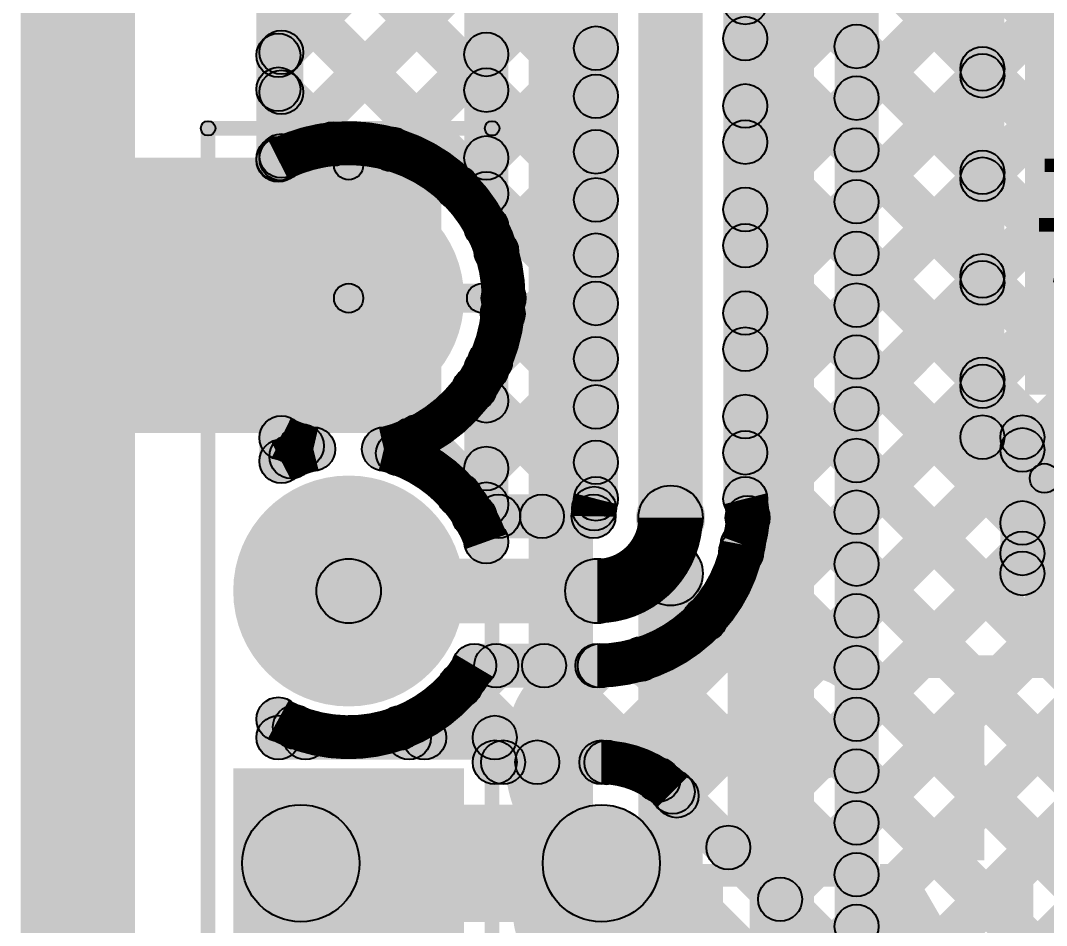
# Model space of a CAD drawing. Header units: millimetres. Extents: x 0 to 210, y 0 to 213.
# Drawn here: x -0.1021 to 0.2484, y 2.4618 to 2.7708 of the extents above; entities that cross this region are included whole.
import ezdxf

# ---------------------------------------------------------------- set-up
doc = ezdxf.new("R2010")
doc.units = ezdxf.units.MM
doc.header["$MEASUREMENT"] = 0
for name, color, linetype in [('BottomLayer', 5, 'Continuous'), ('BottomSolder', 6, 'Continuous'), ('PadHoleLayer', 156, 'Continuous'), ('TopLayer', 1, 'Continuous'), ('TopOverlay', 2, 'Continuous'), ('TopSolder', 216, 'Continuous'), ('ViaHoleLayer', 16, 'Continuous')]:
    doc.layers.add(name, color=color, linetype=linetype)

# ---------------------------------------------------------------- blocks, each defined once
blk = doc.blocks.new('HDR_F_1X3_16')
at = {"layer": 'BottomLayer'}
blk.add_hatch(color=5, dxfattribs=at).paths.add_polyline_path([(-0.03543, 0.03543), (0.03543, 0.03543), (0.03543, -0.03543), (-0.03543, -0.03543)])
h = blk.add_hatch(color=5, dxfattribs=at)
edge = h.paths.add_edge_path()
edge.add_arc((0.1, 0), 0.03543, 0, 360)
h = blk.add_hatch(color=5, dxfattribs=at)
edge = h.paths.add_edge_path()
edge.add_arc((0.2, 0), 0.03543, 0, 360)
at = {"layer": 'BottomSolder'}
blk.add_hatch(color=6, dxfattribs=at).paths.add_polyline_path([(-0.03943, 0.03943), (0.03943, 0.03943), (0.03943, -0.03943), (-0.03943, -0.03943)])
h = blk.add_hatch(color=6, dxfattribs=at)
edge = h.paths.add_edge_path()
edge.add_arc((0.1, 0), 0.03943, 0, 360)
h = blk.add_hatch(color=6, dxfattribs=at)
edge = h.paths.add_edge_path()
edge.add_arc((0.2, 0), 0.03943, 0, 360)
at = {"layer": 'PadHoleLayer'}
h = blk.add_hatch(color=156, dxfattribs=at)
edge = h.paths.add_edge_path()
edge.add_arc((0, 0), 0.01772, 0, 360)
h = blk.add_hatch(color=156, dxfattribs=at)
edge = h.paths.add_edge_path()
edge.add_arc((0.1, 0), 0.01772, 0, 360)
h = blk.add_hatch(color=156, dxfattribs=at)
edge = h.paths.add_edge_path()
edge.add_arc((0.2, 0), 0.01772, 0, 360)
at = {"layer": 'TopLayer'}
blk.add_hatch(color=1, dxfattribs=at).paths.add_polyline_path([(-0.03543, 0.03543), (0.03543, 0.03543), (0.03543, -0.03543), (-0.03543, -0.03543)])
h = blk.add_hatch(color=1, dxfattribs=at)
edge = h.paths.add_edge_path()
edge.add_arc((0.1, 0), 0.03543, 0, 360)
h = blk.add_hatch(color=1, dxfattribs=at)
edge = h.paths.add_edge_path()
edge.add_arc((0.2, 0), 0.03543, 0, 360)
at = {"layer": 'TopOverlay'}
h = blk.add_hatch(color=2, dxfattribs=at)
edge = h.paths.add_edge_path()
edge.add_arc((-0.062, 0.048), 0.0025, 0, 360)
h = blk.add_hatch(color=2, dxfattribs=at)
edge = h.paths.add_edge_path()
edge.add_arc((-0.062, 0.048), 0.0025, 0, 360)
for points in [[(-0.062, 0.0455), (-0.062, 0.0505), (0.258, 0.0505), (0.258, 0.0455)], [(-0.0645, 0.048), (-0.0595, 0.048), (-0.0595, -0.049), (-0.0645, -0.049)], [(0.2555, 0.048), (0.2605, 0.048), (0.2605, -0.049), (0.2555, -0.049)], [(-0.062, -0.0515), (-0.062, -0.0465), (0.258, -0.0465), (0.258, -0.0515)]]:
    blk.add_hatch(color=2, dxfattribs=at).paths.add_polyline_path(points)
h = blk.add_hatch(color=2, dxfattribs=at)
edge = h.paths.add_edge_path()
edge.add_arc((0.258, 0.048), 0.0025, 0, 360)
h = blk.add_hatch(color=2, dxfattribs=at)
edge = h.paths.add_edge_path()
edge.add_arc((0.258, 0.048), 0.0025, 0, 360)
h = blk.add_hatch(color=2, dxfattribs=at)
edge = h.paths.add_edge_path()
edge.add_arc((-0.062, -0.049), 0.0025, 0, 360)
h = blk.add_hatch(color=2, dxfattribs=at)
edge = h.paths.add_edge_path()
edge.add_arc((-0.062, -0.049), 0.0025, 0, 360)
h = blk.add_hatch(color=2, dxfattribs=at)
edge = h.paths.add_edge_path()
edge.add_arc((0.258, -0.049), 0.0025, 0, 360)
h = blk.add_hatch(color=2, dxfattribs=at)
edge = h.paths.add_edge_path()
edge.add_arc((0.258, -0.049), 0.0025, 0, 360)
at = {"layer": 'TopSolder'}
blk.add_hatch(color=216, dxfattribs=at).paths.add_polyline_path([(-0.03943, 0.03943), (0.03943, 0.03943), (0.03943, -0.03943), (-0.03943, -0.03943)])
h = blk.add_hatch(color=216, dxfattribs=at)
edge = h.paths.add_edge_path()
edge.add_arc((0.1, 0), 0.03943, 0, 360)
h = blk.add_hatch(color=216, dxfattribs=at)
edge = h.paths.add_edge_path()
edge.add_arc((0.2, 0), 0.03943, 0, 360)
at = {"layer": 'TopOverlay'}
for centre in [(-0.062, 0.048), (-0.062, 0.048), (0.258, 0.048), (0.258, 0.048), (-0.062, -0.049), (-0.062, -0.049), (0.258, -0.049), (0.258, -0.049)]:
    blk.add_circle(centre, 0.0025, dxfattribs=at)

msp = doc.modelspace()

# ---------------------------------------------------------------- hatches: boundary and pattern name
at = {"layer": 'BottomLayer'}
for points in [[(-0.101, -0.1), (-0.063, -0.1), (-0.063, 3.285), (-0.101, 3.285)], [(0.1888, 2.739), (0.1782, 2.7496), (0.60993, 3.18134), (0.62054, 3.17073)], [(0.1888, 2.63293), (0.1782, 2.64354), (0.71461, 3.17995), (0.72522, 3.16935)], [(0.1888, 2.70364), (0.1782, 2.71425), (0.62825, 3.1643), (0.63886, 3.1537)], [(0.1888, 2.66829), (0.1782, 2.67889), (0.65693, 3.15763), (0.66754, 3.14702)], [(0.1888, 2.59757), (0.1782, 2.60818), (0.72705, 3.15703), (0.73765, 3.14643)], [(0.1888, 2.56222), (0.1782, 2.57283), (0.72705, 3.12168), (0.73765, 3.11107)], [(0.1888, 2.52686), (0.1782, 2.53747), (0.72705, 3.08632), (0.73765, 3.07571)], [(0.169, 2.334), (0.147, 2.334), (0.147, 3.062), (0.169, 3.062)], [(0.191, 2.334), (0.176, 2.334), (0.176, 3.05552), (0.191, 3.05552)], [(0.1888, 2.49151), (0.1782, 2.50212), (0.72705, 3.05097), (0.73765, 3.04036)], [(0.09351, 2.22344), (0.07151, 2.22344), (0.07151, 3.04745), (0.09351, 3.04745)], [(0.1888, 2.45615), (0.1782, 2.46676), (0.72705, 3.01561), (0.73765, 3.005)], [(0.1888, 2.4208), (0.1782, 2.43141), (0.72705, 2.98026), (0.73765, 2.96965)], [(0.1888, 2.38544), (0.1782, 2.39605), (0.72705, 2.9449), (0.73765, 2.93429)], [(0.06451, 2.70033), (0.04951, 2.70033), (0.04951, 2.92747), (0.06451, 2.92747)], [(0.1782, 2.82736), (0.1888, 2.83797), (0.67755, 2.34922), (0.66694, 2.33861)], [(-0.0077, 2.75463), (-0.0183, 2.76523), (0.01666, 2.8002), (0.02727, 2.78959)], [(0.00384, 2.78959), (0.01444, 2.8002), (0.06231, 2.75233), (0.0517, 2.74172)], [(0.1782, 2.79201), (0.1888, 2.80261), (0.65661, 2.3348), (0.64601, 2.3242)], [(-0.0077, 2.71927), (-0.0183, 2.72988), (0.0517, 2.79989), (0.06231, 2.78928)], [(-0.0055, 2.72366), (-0.0205, 2.72366), (-0.0205, 2.79489), (-0.0055, 2.79489)], [(-0.0183, 2.77637), (-0.0077, 2.78698), (0.06231, 2.71697), (0.0517, 2.70637)], [(0.1782, 2.75665), (0.1888, 2.76726), (0.62126, 2.3348), (0.61065, 2.3242)], [(0.02994, 2.72155), (0.01933, 2.73216), (0.0517, 2.76453), (0.06231, 2.75392)], [(-0.0183, 2.74102), (-0.0077, 2.75163), (0.00997, 2.73396), (-0.00063, 2.72335)], [(0.1782, 2.7213), (0.1888, 2.7319), (0.5859, 2.3348), (0.5753, 2.3242)], [(0.05229, 2.70855), (0.04169, 2.71916), (0.0517, 2.72918), (0.06231, 2.71857)], [(0.04167, 2.63), (0.04167, 2.724), (-0.08559, 2.724), (-0.08559, 2.63)], [(0.015, 2.67599), (0.005, 2.67599), (0.005, 2.72142), (0.015, 2.72142)], [(0.1782, 2.68594), (0.1888, 2.69655), (0.55055, 2.3348), (0.53994, 2.3242)], [(0.1782, 2.65058), (0.1888, 2.66119), (0.51519, 2.3348), (0.50458, 2.3242)], [(0.04763, 2.63973), (0.05824, 2.65033), (0.06231, 2.64626), (0.0517, 2.63566)], [(0.06451, 2.59283), (0.04951, 2.59283), (0.04951, 2.65165), (0.06451, 2.65165)], [(0.03215, 2.61769), (0.02154, 2.6283), (0.02613, 2.63289), (0.03674, 2.62229)], [(0.02857, 2.62344), (0.03917, 2.63405), (0.06231, 2.61091), (0.0517, 2.6003)], [(-0.00429, 2.61662), (-0.0149, 2.62722), (-0.01129, 2.63083), (-0.00068, 2.62022)], [(-0.0055, 2.62031), (-0.0205, 2.62031), (-0.0205, 2.62831), (-0.0055, 2.62831)], [(0.1782, 2.61523), (0.1888, 2.62584), (0.47984, 2.3348), (0.46923, 2.3242)], [(0.05311, 2.6033), (0.0425, 2.61391), (0.0517, 2.62311), (0.06231, 2.6125)], [(0.1782, 2.57987), (0.1888, 2.59048), (0.44448, 2.3348), (0.43387, 2.3242)], [(0.13097, 2.33303), (0.10897, 2.33303), (0.10897, 2.582), (0.13097, 2.582)], [(0.1782, 2.54452), (0.1888, 2.55513), (0.40913, 2.3348), (0.39852, 2.3242)], [(0.1782, 2.50916), (0.1888, 2.51977), (0.37377, 2.3348), (0.36316, 2.3242)], [(0.1782, 2.47381), (0.1888, 2.48441), (0.33841, 2.3348), (0.32781, 2.3242)]]:
    msp.add_hatch(color=5, dxfattribs=at).paths.add_polyline_path(points)
h = msp.add_hatch(color=5, dxfattribs=at)
edge = h.paths.add_edge_path()
edge.add_arc((0.1835, 2.76195), 0.0075, 0, 360)
h = msp.add_hatch(color=5, dxfattribs=at)
edge = h.paths.add_edge_path()
edge.add_arc((-0.013, 2.75993), 0.0075, 0, 360)
h = msp.add_hatch(color=5, dxfattribs=at)
edge = h.paths.add_edge_path()
edge.add_arc((0.05701, 2.75923), 0.0075, 0, 360)
h = msp.add_hatch(color=5, dxfattribs=at)
edge = h.paths.add_edge_path()
edge.add_arc((-0.013, 2.74632), 0.0075, 0, 360)
h = msp.add_hatch(color=5, dxfattribs=at)
edge = h.paths.add_edge_path()
edge.add_arc((0.05701, 2.74703), 0.0075, 0, 360)
h = msp.add_hatch(color=5, dxfattribs=at)
edge = h.paths.add_edge_path()
edge.add_arc((0.1835, 2.7443), 0.0075, 0, 360)
h = msp.add_hatch(color=5, dxfattribs=at)
edge = h.paths.add_edge_path()
edge.add_arc((0.00467, 2.72865), 0.0075, 0, 360)
h = msp.add_hatch(color=5, dxfattribs=at)
edge = h.paths.add_edge_path()
edge.add_arc((0.02464, 2.72686), 0.0075, 0, 360)
h = msp.add_hatch(color=5, dxfattribs=at)
edge = h.paths.add_edge_path()
edge.add_arc((0.1835, 2.7266), 0.0075, 0, 360)
h = msp.add_hatch(color=5, dxfattribs=at)
edge = h.paths.add_edge_path()
edge.add_arc((-0.013, 2.72458), 0.0075, 0, 360)
h = msp.add_hatch(color=5, dxfattribs=at)
edge = h.paths.add_edge_path()
edge.add_arc((-0.013, 2.72366), 0.0075, 0, 360)
h = msp.add_hatch(color=5, dxfattribs=at)
edge = h.paths.add_edge_path()
edge.add_arc((-0.013, 2.72366), 0.0075, 0, 360)
h = msp.add_hatch(color=5, dxfattribs=at)
edge = h.paths.add_edge_path()
edge.add_arc((0.05701, 2.72387), 0.0075, 0, 360)
h = msp.add_hatch(color=5, dxfattribs=at)
edge = h.paths.add_edge_path()
edge.add_arc((0.01, 2.72142), 0.005, 0, 360)
h = msp.add_hatch(color=5, dxfattribs=at)
edge = h.paths.add_edge_path()
edge.add_arc((0.04699, 2.71385), 0.0075, 0, 360)
h = msp.add_hatch(color=5, dxfattribs=at)
edge = h.paths.add_edge_path()
edge.add_arc((0.05701, 2.71167), 0.0075, 0, 360)
h = msp.add_hatch(color=5, dxfattribs=at)
edge = h.paths.add_edge_path()
edge.add_arc((0.1835, 2.70894), 0.0075, 0, 360)
h = msp.add_hatch(color=5, dxfattribs=at)
edge = h.paths.add_edge_path()
edge.add_arc((0.05701, 2.70033), 0.0075, 0, 360)
h = msp.add_hatch(color=5, dxfattribs=at)
edge = h.paths.add_edge_path()
edge.add_arc((0.05701, 2.70033), 0.0075, 0, 360)
h = msp.add_hatch(color=5, dxfattribs=at)
edge = h.paths.add_edge_path()
edge.add_arc((0.1835, 2.69124), 0.0075, 0, 360)
h = msp.add_hatch(color=5, dxfattribs=at)
edge = h.paths.add_edge_path()
edge.add_arc((0.1835, 2.67359), 0.0075, 0, 360)
h = msp.add_hatch(color=5, dxfattribs=at)
edge = h.paths.add_edge_path()
edge.add_arc((0.01, 2.67599), 0.005, 0, 360)
h = msp.add_hatch(color=5, dxfattribs=at)
edge = h.paths.add_edge_path()
edge.add_arc((0.1835, 2.65589), 0.0075, 0, 360)
h = msp.add_hatch(color=5, dxfattribs=at)
edge = h.paths.add_edge_path()
edge.add_arc((0.05701, 2.65165), 0.0075, 0, 360)
h = msp.add_hatch(color=5, dxfattribs=at)
edge = h.paths.add_edge_path()
edge.add_arc((0.05701, 2.65165), 0.0075, 0, 360)
h = msp.add_hatch(color=5, dxfattribs=at)
edge = h.paths.add_edge_path()
edge.add_arc((0.05294, 2.64503), 0.0075, 0, 360)
h = msp.add_hatch(color=5, dxfattribs=at)
edge = h.paths.add_edge_path()
edge.add_arc((0.05701, 2.64096), 0.0075, 0, 360)
h = msp.add_hatch(color=5, dxfattribs=at)
edge = h.paths.add_edge_path()
edge.add_arc((0.1835, 2.63823), 0.0075, 0, 360)
h = msp.add_hatch(color=5, dxfattribs=at)
edge = h.paths.add_edge_path()
edge.add_arc((-0.013, 2.62831), 0.0075, 0, 360)
h = msp.add_hatch(color=5, dxfattribs=at)
edge = h.paths.add_edge_path()
edge.add_arc((-0.013, 2.62831), 0.0075, 0, 360)
h = msp.add_hatch(color=5, dxfattribs=at)
edge = h.paths.add_edge_path()
edge.add_arc((0.03387, 2.62874), 0.0075, 0, 360)
h = msp.add_hatch(color=5, dxfattribs=at)
edge = h.paths.add_edge_path()
edge.add_arc((-0.00598, 2.62553), 0.0075, 0, 360)
h = msp.add_hatch(color=5, dxfattribs=at)
edge = h.paths.add_edge_path()
edge.add_arc((0.03144, 2.62759), 0.0075, 0, 360)
h = msp.add_hatch(color=5, dxfattribs=at)
edge = h.paths.add_edge_path()
edge.add_arc((-0.00959, 2.62192), 0.0075, 0, 360)
h = msp.add_hatch(color=5, dxfattribs=at)
edge = h.paths.add_edge_path()
edge.add_arc((-0.00205, 2.62445), 0.0075, 0, 360)
h = msp.add_hatch(color=5, dxfattribs=at)
edge = h.paths.add_edge_path()
edge.add_arc((-0.00205, 2.62445), 0.0075, 0, 360)
h = msp.add_hatch(color=5, dxfattribs=at)
edge = h.paths.add_edge_path()
edge.add_arc((0.02205, 2.62445), 0.0075, 0, 360)
h = msp.add_hatch(color=5, dxfattribs=at)
edge = h.paths.add_edge_path()
edge.add_arc((0.02205, 2.62445), 0.0075, 0, 360)
h = msp.add_hatch(color=5, dxfattribs=at)
edge = h.paths.add_edge_path()
edge.add_arc((0.02684, 2.623), 0.0075, 0, 360)
h = msp.add_hatch(color=5, dxfattribs=at)
edge = h.paths.add_edge_path()
edge.add_arc((-0.013, 2.62031), 0.0075, 0, 360)
h = msp.add_hatch(color=5, dxfattribs=at)
edge = h.paths.add_edge_path()
edge.add_arc((-0.013, 2.62031), 0.0075, 0, 360)
h = msp.add_hatch(color=5, dxfattribs=at)
edge = h.paths.add_edge_path()
edge.add_arc((0.05701, 2.61781), 0.0075, 0, 360)
h = msp.add_hatch(color=5, dxfattribs=at)
edge = h.paths.add_edge_path()
edge.add_arc((0.1835, 2.62053), 0.0075, 0, 360)
h = msp.add_hatch(color=5, dxfattribs=at)
edge = h.paths.add_edge_path()
edge.add_arc((0.04781, 2.60861), 0.0075, 0, 360)
h = msp.add_hatch(color=5, dxfattribs=at)
edge = h.paths.add_edge_path()
edge.add_arc((0.05701, 2.60561), 0.0075, 0, 360)
h = msp.add_hatch(color=5, dxfattribs=at)
edge = h.paths.add_edge_path()
edge.add_arc((0.11997, 2.601), 0.01181, 0, 360)
h = msp.add_hatch(color=5, dxfattribs=at)
edge = h.paths.add_edge_path()
edge.add_arc((0.1835, 2.60288), 0.0075, 0, 360)
h = msp.add_hatch(color=5, dxfattribs=at)
edge = h.paths.add_edge_path()
edge.add_arc((0.05701, 2.59283), 0.0075, 0, 360)
h = msp.add_hatch(color=5, dxfattribs=at)
edge = h.paths.add_edge_path()
edge.add_arc((0.05701, 2.59283), 0.0075, 0, 360)
h = msp.add_hatch(color=5, dxfattribs=at)
edge = h.paths.add_edge_path()
edge.add_arc((0.11997, 2.582), 0.011, 0, 360)
h = msp.add_hatch(color=5, dxfattribs=at)
edge = h.paths.add_edge_path()
edge.add_arc((0.1835, 2.58518), 0.0075, 0, 360)
h = msp.add_hatch(color=5, dxfattribs=at)
edge = h.paths.add_edge_path()
edge.add_arc((0.1835, 2.56752), 0.0075, 0, 360)
h = msp.add_hatch(color=5, dxfattribs=at)
edge = h.paths.add_edge_path()
edge.add_arc((0.1835, 2.54982), 0.0075, 0, 360)
h = msp.add_hatch(color=5, dxfattribs=at)
edge = h.paths.add_edge_path()
edge.add_arc((0.1835, 2.53217), 0.0075, 0, 360)
h = msp.add_hatch(color=5, dxfattribs=at)
edge = h.paths.add_edge_path()
edge.add_arc((0.1835, 2.51447), 0.0075, 0, 360)
h = msp.add_hatch(color=5, dxfattribs=at)
edge = h.paths.add_edge_path()
edge.add_arc((0.1835, 2.49681), 0.0075, 0, 360)
h = msp.add_hatch(color=5, dxfattribs=at)
edge = h.paths.add_edge_path()
edge.add_arc((0.1835, 2.47911), 0.0075, 0, 360)
h = msp.add_hatch(color=5, dxfattribs=at)
edge = h.paths.add_edge_path()
edge.add_arc((0.1835, 2.46146), 0.0075, 0, 360)
at = {"layer": 'TopLayer'}
for points in [[(0.15078, 2.73632), (0.14017, 2.74693), (0.5212, 3.12796), (0.5318, 3.11735)], [(-0.06709, 1.86759), (-0.10209, 1.86759), (-0.10209, 2.96616), (-0.06709, 2.96616)], [(0.0507, 2.9195), (0.0613, 2.93011), (0.2318, 2.75961), (0.2212, 2.74901)], [(-0.0087, 2.71827), (-0.0193, 2.72888), (0.07489, 2.82307), (0.0855, 2.81247)], [(0.234, 2.6285), (0.219, 2.6285), (0.219, 2.8115), (0.234, 2.8115)], [(0.14017, 2.79468), (0.15078, 2.80529), (0.2318, 2.72426), (0.2212, 2.71365)], [(-0.0087, 2.75363), (-0.0193, 2.76423), (0.01666, 2.8002), (0.02727, 2.78959)], [(0.00384, 2.78959), (0.01444, 2.8002), (0.09978, 2.71486), (0.08917, 2.70426)], [(0.02994, 2.72155), (0.01933, 2.73216), (0.08917, 2.802), (0.09978, 2.79139)], [(0.03919, 2.78959), (0.0498, 2.8002), (0.09978, 2.75022), (0.08917, 2.73961)], [(0.10197, 2.60748), (0.08697, 2.60748), (0.08697, 2.80054), (0.10197, 2.80054)], [(0.13097, 2.601), (0.10897, 2.601), (0.10897, 2.80054), (0.13097, 2.80054)], [(0.15297, 2.60748), (0.13797, 2.60748), (0.13797, 2.80054), (0.15297, 2.80054)], [(0.241, 2.643), (0.58143, 2.643), (0.58143, 2.797), (0.241, 2.797)], [(-0.0065, 2.72317), (-0.0215, 2.72317), (-0.0215, 2.79489), (-0.0065, 2.79489)], [(0.15078, 2.70097), (0.14017, 2.71157), (0.2212, 2.7926), (0.2318, 2.782)], [(-0.0193, 2.77737), (-0.0087, 2.78798), (0.09978, 2.67951), (0.08917, 2.6689)], [(0.14017, 2.75932), (0.15078, 2.76993), (0.2318, 2.6889), (0.2212, 2.6783)], [(0.05229, 2.70855), (0.04169, 2.71916), (0.08917, 2.76664), (0.09978, 2.75603)], [(0.15078, 2.66561), (0.14017, 2.67622), (0.2212, 2.75725), (0.2318, 2.74664)], [(-0.0193, 2.74202), (-0.0087, 2.75263), (0.00997, 2.73396), (-0.00063, 2.72335)], [(0.14017, 2.72397), (0.15078, 2.73457), (0.2318, 2.65355), (0.2212, 2.64294)], [(0.06577, 2.68667), (0.05516, 2.69728), (0.08917, 2.73129), (0.09978, 2.72068)], [(0.015, 2.67599), (0.005, 2.67599), (0.005, 2.72142), (0.015, 2.72142)], [(0.15078, 2.63026), (0.14017, 2.64086), (0.2212, 2.72189), (0.2318, 2.71129)], [(0.14017, 2.68861), (0.15078, 2.69922), (0.24545, 2.60454), (0.23485, 2.59394)], [(0.0637, 2.64925), (0.0531, 2.65986), (0.08917, 2.69593), (0.09978, 2.68532)], [(0.15159, 2.59571), (0.14098, 2.60632), (0.2212, 2.68654), (0.2318, 2.67593)], [(0.01, 2.67099), (0.01, 2.68099), (0.05543, 2.68099), (0.05543, 2.67099)], [(0.05736, 2.66535), (0.06797, 2.67596), (0.09978, 2.64415), (0.08917, 2.63355)], [(0.14017, 2.65326), (0.15078, 2.66386), (0.50584, 2.3088), (0.49523, 2.2982)], [(0.05311, 2.6033), (0.0425, 2.61391), (0.08917, 2.66057), (0.09978, 2.64997)], [(0.04763, 2.63973), (0.05824, 2.65033), (0.09915, 2.60942), (0.08854, 2.59882)], [(0.10338, 2.51215), (0.09277, 2.52276), (0.2212, 2.65118), (0.2318, 2.64057)], [(0.2265, 2.621), (0.2265, 2.636), (0.24015, 2.636), (0.24015, 2.621)], [(0.03215, 2.61769), (0.02154, 2.6283), (0.02613, 2.63289), (0.03674, 2.62229)], [(0.02857, 2.62344), (0.03917, 2.63405), (0.06643, 2.60679), (0.05582, 2.59619)], [(0.21573, 2.41237), (0.20512, 2.42298), (0.41595, 2.6338), (0.42656, 2.6232)], [(0.12734, 2.50076), (0.11673, 2.51136), (0.23485, 2.62947), (0.24545, 2.61887)], [(0.14017, 2.6179), (0.15078, 2.62851), (0.47048, 2.3088), (0.45987, 2.2982)], [(0.24765, 2.58199), (0.23265, 2.58199), (0.23265, 2.6285), (0.24765, 2.6285)], [(0.241, 2.55512), (0.351, 2.55512), (0.351, 2.62992), (0.241, 2.62992)], [(0.08135, 2.59619), (0.07074, 2.60679), (0.08917, 2.62522), (0.09978, 2.61461)], [(0.24765, 2.60949), (0.24765, 2.61949), (0.27515, 2.61949), (0.27515, 2.60949)], [(0.05293, 2.59399), (0.05293, 2.60899), (0.09367, 2.60899), (0.09367, 2.59399)], [(0.14502, 2.48308), (0.13441, 2.49369), (0.23485, 2.59412), (0.24545, 2.58351)], [(0.13878, 2.58394), (0.14939, 2.59454), (0.43513, 2.3088), (0.42452, 2.2982)], [(0.01, 2.56499), (0.01, 2.58699), (0.09496, 2.58699), (0.09496, 2.56499)], [(0.1627, 2.4654), (0.15209, 2.47601), (0.26337, 2.58729), (0.27398, 2.57669)], [(0.18037, 2.44772), (0.16977, 2.45833), (0.29873, 2.58729), (0.30933, 2.57669)], [(0.19805, 2.43005), (0.18744, 2.44065), (0.33408, 2.58729), (0.34469, 2.57669)], [(0.24015, 2.57449), (0.24015, 2.58949), (0.2907, 2.58949), (0.2907, 2.57449)], [(0.12636, 2.561), (0.13697, 2.5716), (0.39977, 2.3088), (0.38916, 2.2982)], [(0.04114, 2.52062), (0.03053, 2.53123), (0.0551, 2.55579), (0.0657, 2.54519)], [(0.05293, 2.54299), (0.05293, 2.55799), (0.09496, 2.55799), (0.09496, 2.54299)], [(0.06807, 2.5122), (0.05746, 2.5228), (0.09046, 2.5558), (0.10107, 2.54519)], [(0.07146, 2.54519), (0.08207, 2.55579), (0.12107, 2.51679), (0.11047, 2.50618)], [(0.10457, 2.54744), (0.11517, 2.55804), (0.36441, 2.3088), (0.35381, 2.2982)], [(0.04284, 2.53846), (0.05344, 2.54906), (0.0797, 2.5228), (0.0691, 2.5122)], [(-0.01367, 2.52425), (-0.00306, 2.53486), (0.00057, 2.53123), (-0.01004, 2.52062)], [(-0.01367, 2.52426), (-0.00307, 2.53486), (0.00057, 2.53123), (-0.01004, 2.52062)], [(0.02207, 2.52387), (0.03267, 2.53448), (0.03593, 2.53123), (0.02532, 2.52062)], [(-0.0065, 2.52592), (-0.0215, 2.52592), (-0.0215, 2.5322), (-0.0065, 2.5322)], [(-0.014, 2.51842), (-0.014, 2.53342), (0.05993, 2.53342), (0.05993, 2.51842)], [(0.06743, 2.5175), (0.05243, 2.5175), (0.05243, 2.52592), (0.06743, 2.52592)], [(0.05993, 2.51), (0.05993, 2.525), (0.09631, 2.525), (0.09631, 2.51)], [(0.1154, 2.50209), (0.12601, 2.5127), (0.31072, 2.32799), (0.30011, 2.31738)], [(-0.00633, 2.463), (-0.00633, 2.503), (0.09631, 2.503), (0.09631, 2.463)], [(0.08216, 2.46886), (0.11045, 2.49714), (0.29516, 2.31243), (0.26688, 2.28415)]]:
    msp.add_hatch(color=1, dxfattribs=at).paths.add_polyline_path(points)
h = msp.add_hatch(color=1, dxfattribs=at)
edge = h.paths.add_edge_path()
edge.add_arc((0.14547, 2.77698), 0.0075, 0, 360)
h = msp.add_hatch(color=1, dxfattribs=at)
edge = h.paths.add_edge_path()
edge.add_arc((0.09447, 2.76134), 0.0075, 0, 360)
h = msp.add_hatch(color=1, dxfattribs=at)
edge = h.paths.add_edge_path()
edge.add_arc((0.14547, 2.76463), 0.0075, 0, 360)
h = msp.add_hatch(color=1, dxfattribs=at)
edge = h.paths.add_edge_path()
edge.add_arc((-0.014, 2.75893), 0.0075, 0, 360)
h = msp.add_hatch(color=1, dxfattribs=at)
edge = h.paths.add_edge_path()
edge.add_arc((0.2265, 2.75431), 0.0075, 0, 360)
h = msp.add_hatch(color=1, dxfattribs=at)
edge = h.paths.add_edge_path()
edge.add_arc((0.2265, 2.75194), 0.0075, 0, 360)
h = msp.add_hatch(color=1, dxfattribs=at)
edge = h.paths.add_edge_path()
edge.add_arc((-0.014, 2.74732), 0.0075, 0, 360)
h = msp.add_hatch(color=1, dxfattribs=at)
edge = h.paths.add_edge_path()
edge.add_arc((0.09447, 2.74492), 0.0075, 0, 360)
h = msp.add_hatch(color=1, dxfattribs=at)
edge = h.paths.add_edge_path()
edge.add_arc((0.14547, 2.74163), 0.0075, 0, 360)
h = msp.add_hatch(color=1, dxfattribs=at)
edge = h.paths.add_edge_path()
edge.add_arc((0.00467, 2.72865), 0.0075, 0, 360)
h = msp.add_hatch(color=1, dxfattribs=at)
edge = h.paths.add_edge_path()
edge.add_arc((0.02464, 2.72686), 0.0075, 0, 360)
h = msp.add_hatch(color=1, dxfattribs=at)
edge = h.paths.add_edge_path()
edge.add_arc((0.14547, 2.72927), 0.0075, 0, 360)
h = msp.add_hatch(color=1, dxfattribs=at)
edge = h.paths.add_edge_path()
edge.add_arc((-0.014, 2.72358), 0.0075, 0, 360)
h = msp.add_hatch(color=1, dxfattribs=at)
edge = h.paths.add_edge_path()
edge.add_arc((-0.014, 2.72317), 0.0075, 0, 360)
h = msp.add_hatch(color=1, dxfattribs=at)
edge = h.paths.add_edge_path()
edge.add_arc((-0.014, 2.72317), 0.0075, 0, 360)
h = msp.add_hatch(color=1, dxfattribs=at)
edge = h.paths.add_edge_path()
edge.add_arc((0.09447, 2.72598), 0.0075, 0, 360)
h = msp.add_hatch(color=1, dxfattribs=at)
edge = h.paths.add_edge_path()
edge.add_arc((0.01, 2.72142), 0.005, 0, 360)
h = msp.add_hatch(color=1, dxfattribs=at)
edge = h.paths.add_edge_path()
edge.add_arc((0.2265, 2.71895), 0.0075, 0, 360)
h = msp.add_hatch(color=1, dxfattribs=at)
edge = h.paths.add_edge_path()
edge.add_arc((0.2265, 2.71659), 0.0075, 0, 360)
h = msp.add_hatch(color=1, dxfattribs=at)
edge = h.paths.add_edge_path()
edge.add_arc((0.04699, 2.71385), 0.0075, 0, 360)
h = msp.add_hatch(color=1, dxfattribs=at)
edge = h.paths.add_edge_path()
edge.add_arc((0.09447, 2.70956), 0.0075, 0, 360)
h = msp.add_hatch(color=1, dxfattribs=at)
edge = h.paths.add_edge_path()
edge.add_arc((0.14547, 2.70627), 0.0075, 0, 360)
h = msp.add_hatch(color=1, dxfattribs=at)
edge = h.paths.add_edge_path()
edge.add_arc((0.06046, 2.69197), 0.0075, 0, 360)
h = msp.add_hatch(color=1, dxfattribs=at)
edge = h.paths.add_edge_path()
edge.add_arc((0.14547, 2.69392), 0.0075, 0, 360)
h = msp.add_hatch(color=1, dxfattribs=at)
edge = h.paths.add_edge_path()
edge.add_arc((0.09447, 2.69063), 0.0075, 0, 360)
h = msp.add_hatch(color=1, dxfattribs=at)
edge = h.paths.add_edge_path()
edge.add_arc((0.2265, 2.6836), 0.0075, 0, 360)
h = msp.add_hatch(color=1, dxfattribs=at)
edge = h.paths.add_edge_path()
edge.add_arc((0.2265, 2.68123), 0.0075, 0, 360)
h = msp.add_hatch(color=1, dxfattribs=at)
edge = h.paths.add_edge_path()
edge.add_arc((0.06293, 2.67599), 0.0075, 0, 360)
h = msp.add_hatch(color=1, dxfattribs=at)
edge = h.paths.add_edge_path()
edge.add_arc((0.06293, 2.67599), 0.0075, 0, 360)
h = msp.add_hatch(color=1, dxfattribs=at)
edge = h.paths.add_edge_path()
edge.add_arc((0.09447, 2.67421), 0.0075, 0, 360)
h = msp.add_hatch(color=1, dxfattribs=at)
edge = h.paths.add_edge_path()
edge.add_arc((0.01, 2.67599), 0.005, 0, 360)
h = msp.add_hatch(color=1, dxfattribs=at)
edge = h.paths.add_edge_path()
edge.add_arc((0.01, 2.67599), 0.005, 0, 360)
h = msp.add_hatch(color=1, dxfattribs=at)
edge = h.paths.add_edge_path()
edge.add_arc((0.05543, 2.67599), 0.005, 0, 360)
h = msp.add_hatch(color=1, dxfattribs=at)
edge = h.paths.add_edge_path()
edge.add_arc((0.06266, 2.67066), 0.0075, 0, 360)
h = msp.add_hatch(color=1, dxfattribs=at)
edge = h.paths.add_edge_path()
edge.add_arc((0.14547, 2.67092), 0.0075, 0, 360)
h = msp.add_hatch(color=1, dxfattribs=at)
edge = h.paths.add_edge_path()
edge.add_arc((0.14547, 2.65856), 0.0075, 0, 360)
h = msp.add_hatch(color=1, dxfattribs=at)
edge = h.paths.add_edge_path()
edge.add_arc((0.0584, 2.65455), 0.0075, 0, 360)
h = msp.add_hatch(color=1, dxfattribs=at)
edge = h.paths.add_edge_path()
edge.add_arc((0.09447, 2.65527), 0.0075, 0, 360)
h = msp.add_hatch(color=1, dxfattribs=at)
edge = h.paths.add_edge_path()
edge.add_arc((0.2265, 2.64824), 0.0075, 0, 360)
h = msp.add_hatch(color=1, dxfattribs=at)
edge = h.paths.add_edge_path()
edge.add_arc((0.2265, 2.64588), 0.0075, 0, 360)
h = msp.add_hatch(color=1, dxfattribs=at)
edge = h.paths.add_edge_path()
edge.add_arc((0.05294, 2.64503), 0.0075, 0, 360)
h = msp.add_hatch(color=1, dxfattribs=at)
edge = h.paths.add_edge_path()
edge.add_arc((0.09447, 2.63885), 0.0075, 0, 360)
h = msp.add_hatch(color=1, dxfattribs=at)
edge = h.paths.add_edge_path()
edge.add_arc((0.14547, 2.63556), 0.0075, 0, 360)
h = msp.add_hatch(color=1, dxfattribs=at)
edge = h.paths.add_edge_path()
edge.add_arc((0.03387, 2.62874), 0.0075, 0, 360)
h = msp.add_hatch(color=1, dxfattribs=at)
edge = h.paths.add_edge_path()
edge.add_arc((0.2265, 2.6285), 0.0075, 0, 360)
h = msp.add_hatch(color=1, dxfattribs=at)
edge = h.paths.add_edge_path()
edge.add_arc((0.2265, 2.6285), 0.0075, 0, 360)
h = msp.add_hatch(color=1, dxfattribs=at)
edge = h.paths.add_edge_path()
edge.add_arc((0.24015, 2.6285), 0.0075, 0, 360)
h = msp.add_hatch(color=1, dxfattribs=at)
edge = h.paths.add_edge_path()
edge.add_arc((0.24015, 2.6285), 0.0075, 0, 360)
h = msp.add_hatch(color=1, dxfattribs=at)
edge = h.paths.add_edge_path()
edge.add_arc((0.03144, 2.62759), 0.0075, 0, 360)
h = msp.add_hatch(color=1, dxfattribs=at)
edge = h.paths.add_edge_path()
edge.add_arc((0.02205, 2.62445), 0.0075, 0, 360)
h = msp.add_hatch(color=1, dxfattribs=at)
edge = h.paths.add_edge_path()
edge.add_arc((0.02205, 2.62445), 0.0075, 0, 360)
h = msp.add_hatch(color=1, dxfattribs=at)
edge = h.paths.add_edge_path()
edge.add_arc((0.02684, 2.623), 0.0075, 0, 360)
h = msp.add_hatch(color=1, dxfattribs=at)
edge = h.paths.add_edge_path()
edge.add_arc((0.14547, 2.62321), 0.0075, 0, 360)
h = msp.add_hatch(color=1, dxfattribs=at)
edge = h.paths.add_edge_path()
edge.add_arc((0.24015, 2.62417), 0.0075, 0, 360)
h = msp.add_hatch(color=1, dxfattribs=at)
edge = h.paths.add_edge_path()
edge.add_arc((0.09447, 2.61992), 0.0075, 0, 360)
h = msp.add_hatch(color=1, dxfattribs=at)
edge = h.paths.add_edge_path()
edge.add_arc((0.24765, 2.61449), 0.005, 0, 360)
h = msp.add_hatch(color=1, dxfattribs=at)
edge = h.paths.add_edge_path()
edge.add_arc((0.04781, 2.60861), 0.0075, 0, 360)
h = msp.add_hatch(color=1, dxfattribs=at)
edge = h.paths.add_edge_path()
edge.add_arc((0.09447, 2.60748), 0.0075, 0, 360)
h = msp.add_hatch(color=1, dxfattribs=at)
edge = h.paths.add_edge_path()
edge.add_arc((0.09447, 2.60748), 0.0075, 0, 360)
h = msp.add_hatch(color=1, dxfattribs=at)
edge = h.paths.add_edge_path()
edge.add_arc((0.14547, 2.60748), 0.0075, 0, 360)
h = msp.add_hatch(color=1, dxfattribs=at)
edge = h.paths.add_edge_path()
edge.add_arc((0.14547, 2.60748), 0.0075, 0, 360)
h = msp.add_hatch(color=1, dxfattribs=at)
edge = h.paths.add_edge_path()
edge.add_arc((0.09385, 2.60412), 0.0075, 0, 360)
h = msp.add_hatch(color=1, dxfattribs=at)
edge = h.paths.add_edge_path()
edge.add_arc((0.11997, 2.601), 0.01181, 0, 360)
h = msp.add_hatch(color=1, dxfattribs=at)
edge = h.paths.add_edge_path()
edge.add_arc((0.11997, 2.601), 0.011, 0, 360)
h = msp.add_hatch(color=1, dxfattribs=at)
edge = h.paths.add_edge_path()
edge.add_arc((0.11997, 2.601), 0.011, 0, 360)
h = msp.add_hatch(color=1, dxfattribs=at)
edge = h.paths.add_edge_path()
edge.add_arc((0.05293, 2.60149), 0.0075, 0, 360)
h = msp.add_hatch(color=1, dxfattribs=at)
edge = h.paths.add_edge_path()
edge.add_arc((0.05293, 2.60149), 0.0075, 0, 360)
h = msp.add_hatch(color=1, dxfattribs=at)
edge = h.paths.add_edge_path()
edge.add_arc((0.06112, 2.60149), 0.0075, 0, 360)
h = msp.add_hatch(color=1, dxfattribs=at)
edge = h.paths.add_edge_path()
edge.add_arc((0.07605, 2.60149), 0.0075, 0, 360)
h = msp.add_hatch(color=1, dxfattribs=at)
edge = h.paths.add_edge_path()
edge.add_arc((0.09367, 2.60149), 0.0075, 0, 360)
h = msp.add_hatch(color=1, dxfattribs=at)
edge = h.paths.add_edge_path()
edge.add_arc((0.09367, 2.60149), 0.0075, 0, 360)
h = msp.add_hatch(color=1, dxfattribs=at)
edge = h.paths.add_edge_path()
edge.add_arc((0.14628, 2.60102), 0.0075, 0, 360)
h = msp.add_hatch(color=1, dxfattribs=at)
edge = h.paths.add_edge_path()
edge.add_arc((0.14628, 2.601), 0.0075, 0, 360)
h = msp.add_hatch(color=1, dxfattribs=at)
edge = h.paths.add_edge_path()
edge.add_arc((0.14628, 2.601), 0.0075, 0, 360)
h = msp.add_hatch(color=1, dxfattribs=at)
edge = h.paths.add_edge_path()
edge.add_arc((0.24015, 2.59924), 0.0075, 0, 360)
h = msp.add_hatch(color=1, dxfattribs=at)
edge = h.paths.add_edge_path()
edge.add_arc((0.14463, 2.59183), 0.0075, 0, 360)
h = msp.add_hatch(color=1, dxfattribs=at)
edge = h.paths.add_edge_path()
edge.add_arc((0.14463, 2.59183), 0.0075, 0, 360)
h = msp.add_hatch(color=1, dxfattribs=at)
edge = h.paths.add_edge_path()
edge.add_arc((0.14408, 2.58924), 0.0075, 0, 360)
h = msp.add_hatch(color=1, dxfattribs=at)
edge = h.paths.add_edge_path()
edge.add_arc((0.24015, 2.58882), 0.0075, 0, 360)
h = msp.add_hatch(color=1, dxfattribs=at)
edge = h.paths.add_edge_path()
edge.add_arc((0.01, 2.57599), 0.011, 0, 360)
h = msp.add_hatch(color=1, dxfattribs=at)
edge = h.paths.add_edge_path()
edge.add_arc((0.09496, 2.57599), 0.011, 0, 360)
h = msp.add_hatch(color=1, dxfattribs=at)
edge = h.paths.add_edge_path()
edge.add_arc((0.09496, 2.57599), 0.011, 0, 360)
h = msp.add_hatch(color=1, dxfattribs=at)
edge = h.paths.add_edge_path()
edge.add_arc((0.24015, 2.58199), 0.0075, 0, 360)
h = msp.add_hatch(color=1, dxfattribs=at)
edge = h.paths.add_edge_path()
edge.add_arc((0.24015, 2.58199), 0.0075, 0, 360)
h = msp.add_hatch(color=1, dxfattribs=at)
edge = h.paths.add_edge_path()
edge.add_arc((0.13167, 2.5663), 0.0075, 0, 360)
h = msp.add_hatch(color=1, dxfattribs=at)
edge = h.paths.add_edge_path()
edge.add_arc((0.10987, 2.55274), 0.0075, 0, 360)
h = msp.add_hatch(color=1, dxfattribs=at)
edge = h.paths.add_edge_path()
edge.add_arc((0.05293, 2.55049), 0.0075, 0, 360)
h = msp.add_hatch(color=1, dxfattribs=at)
edge = h.paths.add_edge_path()
edge.add_arc((0.05293, 2.55049), 0.0075, 0, 360)
h = msp.add_hatch(color=1, dxfattribs=at)
edge = h.paths.add_edge_path()
edge.add_arc((0.0604, 2.55049), 0.0075, 0, 360)
h = msp.add_hatch(color=1, dxfattribs=at)
edge = h.paths.add_edge_path()
edge.add_arc((0.07677, 2.55049), 0.0075, 0, 360)
h = msp.add_hatch(color=1, dxfattribs=at)
edge = h.paths.add_edge_path()
edge.add_arc((0.09496, 2.55049), 0.0075, 0, 360)
h = msp.add_hatch(color=1, dxfattribs=at)
edge = h.paths.add_edge_path()
edge.add_arc((0.09496, 2.55049), 0.0075, 0, 360)
h = msp.add_hatch(color=1, dxfattribs=at)
edge = h.paths.add_edge_path()
edge.add_arc((0.09576, 2.5505), 0.0075, 0, 360)
h = msp.add_hatch(color=1, dxfattribs=at)
edge = h.paths.add_edge_path()
edge.add_arc((0.04814, 2.54376), 0.0075, 0, 360)
h = msp.add_hatch(color=1, dxfattribs=at)
edge = h.paths.add_edge_path()
edge.add_arc((-0.014, 2.5322), 0.0075, 0, 360)
h = msp.add_hatch(color=1, dxfattribs=at)
edge = h.paths.add_edge_path()
edge.add_arc((-0.014, 2.5322), 0.0075, 0, 360)
h = msp.add_hatch(color=1, dxfattribs=at)
edge = h.paths.add_edge_path()
edge.add_arc((-0.00837, 2.52956), 0.0075, 0, 360)
h = msp.add_hatch(color=1, dxfattribs=at)
edge = h.paths.add_edge_path()
edge.add_arc((-0.00837, 2.52956), 0.0075, 0, 360)
h = msp.add_hatch(color=1, dxfattribs=at)
edge = h.paths.add_edge_path()
edge.add_arc((0.02737, 2.52917), 0.0075, 0, 360)
h = msp.add_hatch(color=1, dxfattribs=at)
edge = h.paths.add_edge_path()
edge.add_arc((-0.014, 2.52592), 0.0075, 0, 360)
h = msp.add_hatch(color=1, dxfattribs=at)
edge = h.paths.add_edge_path()
edge.add_arc((-0.014, 2.52592), 0.0075, 0, 360)
h = msp.add_hatch(color=1, dxfattribs=at)
edge = h.paths.add_edge_path()
edge.add_arc((-0.00473, 2.52592), 0.0075, 0, 360)
h = msp.add_hatch(color=1, dxfattribs=at)
edge = h.paths.add_edge_path()
edge.add_arc((-0.00473, 2.52592), 0.0075, 0, 360)
h = msp.add_hatch(color=1, dxfattribs=at)
edge = h.paths.add_edge_path()
edge.add_arc((0.03062, 2.52592), 0.0075, 0, 360)
h = msp.add_hatch(color=1, dxfattribs=at)
edge = h.paths.add_edge_path()
edge.add_arc((0.03583, 2.52592), 0.0075, 0, 360)
h = msp.add_hatch(color=1, dxfattribs=at)
edge = h.paths.add_edge_path()
edge.add_arc((0.05993, 2.52592), 0.0075, 0, 360)
h = msp.add_hatch(color=1, dxfattribs=at)
edge = h.paths.add_edge_path()
edge.add_arc((0.05993, 2.52592), 0.0075, 0, 360)
h = msp.add_hatch(color=1, dxfattribs=at)
edge = h.paths.add_edge_path()
edge.add_arc((0.05993, 2.5175), 0.0075, 0, 360)
h = msp.add_hatch(color=1, dxfattribs=at)
edge = h.paths.add_edge_path()
edge.add_arc((0.05993, 2.5175), 0.0075, 0, 360)
h = msp.add_hatch(color=1, dxfattribs=at)
edge = h.paths.add_edge_path()
edge.add_arc((0.06277, 2.5175), 0.0075, 0, 360)
h = msp.add_hatch(color=1, dxfattribs=at)
edge = h.paths.add_edge_path()
edge.add_arc((0.0744, 2.5175), 0.0075, 0, 360)
h = msp.add_hatch(color=1, dxfattribs=at)
edge = h.paths.add_edge_path()
edge.add_arc((0.09631, 2.5175), 0.0075, 0, 360)
h = msp.add_hatch(color=1, dxfattribs=at)
edge = h.paths.add_edge_path()
edge.add_arc((0.09631, 2.5175), 0.0075, 0, 360)
h = msp.add_hatch(color=1, dxfattribs=at)
edge = h.paths.add_edge_path()
edge.add_arc((0.09631, 2.5175), 0.0075, 0, 360)
h = msp.add_hatch(color=1, dxfattribs=at)
edge = h.paths.add_edge_path()
edge.add_arc((0.09808, 2.51745), 0.0075, 0, 360)
h = msp.add_hatch(color=1, dxfattribs=at)
edge = h.paths.add_edge_path()
edge.add_arc((0.11577, 2.51148), 0.0075, 0, 360)
h = msp.add_hatch(color=1, dxfattribs=at)
edge = h.paths.add_edge_path()
edge.add_arc((0.1207, 2.5074), 0.0075, 0, 360)
h = msp.add_hatch(color=1, dxfattribs=at)
edge = h.paths.add_edge_path()
edge.add_arc((0.1207, 2.5074), 0.0075, 0, 360)
h = msp.add_hatch(color=1, dxfattribs=at)
edge = h.paths.add_edge_path()
edge.add_arc((0.1207, 2.5074), 0.0075, 0, 360)
h = msp.add_hatch(color=1, dxfattribs=at)
edge = h.paths.add_edge_path()
edge.add_arc((0.12204, 2.50606), 0.0075, 0, 360)
h = msp.add_hatch(color=1, dxfattribs=at)
edge = h.paths.add_edge_path()
edge.add_arc((-0.00633, 2.483), 0.02, 0, 360)
h = msp.add_hatch(color=1, dxfattribs=at)
edge = h.paths.add_edge_path()
edge.add_arc((0.09631, 2.483), 0.02, 0, 360)
h = msp.add_hatch(color=1, dxfattribs=at)
edge = h.paths.add_edge_path()
edge.add_arc((0.09631, 2.483), 0.02, 0, 360)
h = msp.add_hatch(color=1, dxfattribs=at)
edge = h.paths.add_edge_path()
edge.add_arc((0.13971, 2.48838), 0.0075, 0, 360)
h = msp.add_hatch(color=1, dxfattribs=at)
edge = h.paths.add_edge_path()
edge.add_arc((0.15739, 2.4707), 0.0075, 0, 360)
at = {"layer": 'ViaHoleLayer'}
h = msp.add_hatch(color=16, dxfattribs=at)
edge = h.paths.add_edge_path()
edge.add_arc((0.11997, 2.601), 0.00591, 0, 360)

# ---------------------------------------------------------------- linework, layer by layer
at = {"layer": 'BottomLayer', "const_width": 0.015}
for points in [[(-0.013, 2.72366, -0.405965), (0.05701, 2.70033)], [(0.05701, 2.65165, -0.219259), (0.02205, 2.62445)], [(-0.00205, 2.62445, -0.055009), (-0.013, 2.62831)], [(-0.013, 2.62031, -0.058802), (-0.00205, 2.62445)], [(0.02205, 2.62445, -0.250812), (0.05701, 2.59283)]]:
    msp.add_lwpolyline(points, format="xyb", dxfattribs=at)
at = {"layer": 'BottomLayer'}
for centre, radius in [((0.1835, 2.76195), 0.0075), ((-0.013, 2.75993), 0.0075), ((0.05701, 2.75923), 0.0075), ((-0.013, 2.74632), 0.0075), ((0.05701, 2.74703), 0.0075), ((0.1835, 2.7443), 0.0075), ((0.00467, 2.72865), 0.0075), ((0.02464, 2.72686), 0.0075), ((0.1835, 2.7266), 0.0075), ((-0.013, 2.72458), 0.0075), ((-0.013, 2.72366), 0.0075), ((-0.013, 2.72366), 0.0075), ((0.05701, 2.72387), 0.0075), ((0.01, 2.72142), 0.005), ((0.04699, 2.71385), 0.0075), ((0.05701, 2.71167), 0.0075), ((0.1835, 2.70894), 0.0075), ((0.05701, 2.70033), 0.0075), ((0.05701, 2.70033), 0.0075), ((0.1835, 2.69124), 0.0075), ((0.1835, 2.67359), 0.0075), ((0.01, 2.67599), 0.005), ((0.1835, 2.65589), 0.0075), ((0.05701, 2.65165), 0.0075), ((0.05701, 2.65165), 0.0075), ((0.05294, 2.64503), 0.0075), ((0.05701, 2.64096), 0.0075), ((0.1835, 2.63823), 0.0075), ((-0.013, 2.62831), 0.0075), ((-0.013, 2.62831), 0.0075), ((0.03387, 2.62874), 0.0075), ((-0.00598, 2.62553), 0.0075), ((0.03144, 2.62759), 0.0075), ((-0.00959, 2.62192), 0.0075), ((-0.00205, 2.62445), 0.0075), ((-0.00205, 2.62445), 0.0075), ((0.02205, 2.62445), 0.0075), ((0.02205, 2.62445), 0.0075), ((0.02684, 2.623), 0.0075), ((-0.013, 2.62031), 0.0075), ((-0.013, 2.62031), 0.0075), ((0.05701, 2.61781), 0.0075), ((0.1835, 2.62053), 0.0075), ((0.04781, 2.60861), 0.0075), ((0.05701, 2.60561), 0.0075), ((0.1835, 2.60288), 0.0075), ((0.05701, 2.59283), 0.0075), ((0.05701, 2.59283), 0.0075), ((0.11997, 2.582), 0.011), ((0.1835, 2.58518), 0.0075), ((0.1835, 2.56752), 0.0075), ((0.1835, 2.54982), 0.0075), ((0.1835, 2.53217), 0.0075), ((0.1835, 2.51447), 0.0075), ((0.1835, 2.49681), 0.0075), ((0.1835, 2.47911), 0.0075), ((0.1835, 2.46146), 0.0075)]:
    msp.add_circle(centre, radius, dxfattribs=at)
at = {"layer": 'TopLayer'}
for points, const_width in [([(-0.014, 2.72317, -0.559811), (0.06293, 2.67599)], 0.015), ([(0.06293, 2.67599, -0.348433), (0.02205, 2.62445)], 0.015), ([(0.02205, 2.62445, -0.200385), (0.05293, 2.60149)], 0.015), ([(0.09367, 2.60149, -0.057647), (0.09447, 2.60748)], 0.015), ([(0.14547, 2.60748, -0.062313), (0.14628, 2.601)], 0.015), ([(0.11997, 2.601, -0.414214), (0.09496, 2.57599)], 0.022), ([(0.14628, 2.601, -0.089271), (0.14463, 2.59183)], 0.015), ([(0.14463, 2.59183, -0.36168), (0.09496, 2.55049)], 0.015), ([(0.05293, 2.55049, -0.404119), (-0.014, 2.5322)], 0.015), ([(0.09631, 2.5175, -0.198912), (0.1207, 2.5074)], 0.015), ([(0.09631, 2.5175, -0.198912), (0.1207, 2.5074)], 0.015)]:
    msp.add_lwpolyline(points, format="xyb", dxfattribs=dict(at, const_width=const_width))
for centre, radius in [((0.14547, 2.77698), 0.0075), ((0.09447, 2.76134), 0.0075), ((0.14547, 2.76463), 0.0075), ((-0.014, 2.75893), 0.0075), ((0.2265, 2.75431), 0.0075), ((0.2265, 2.75194), 0.0075), ((-0.014, 2.74732), 0.0075), ((0.09447, 2.74492), 0.0075), ((0.14547, 2.74163), 0.0075), ((0.00467, 2.72865), 0.0075), ((0.02464, 2.72686), 0.0075), ((0.14547, 2.72927), 0.0075), ((-0.014, 2.72358), 0.0075), ((-0.014, 2.72317), 0.0075), ((-0.014, 2.72317), 0.0075), ((0.09447, 2.72598), 0.0075), ((0.01, 2.72142), 0.005), ((0.2265, 2.71895), 0.0075), ((0.2265, 2.71659), 0.0075), ((0.04699, 2.71385), 0.0075), ((0.09447, 2.70956), 0.0075), ((0.14547, 2.70627), 0.0075), ((0.06046, 2.69197), 0.0075), ((0.14547, 2.69392), 0.0075), ((0.09447, 2.69063), 0.0075), ((0.2265, 2.6836), 0.0075), ((0.2265, 2.68123), 0.0075), ((0.06293, 2.67599), 0.0075), ((0.06293, 2.67599), 0.0075), ((0.09447, 2.67421), 0.0075), ((0.01, 2.67599), 0.005), ((0.01, 2.67599), 0.005), ((0.05543, 2.67599), 0.005), ((0.06266, 2.67066), 0.0075), ((0.14547, 2.67092), 0.0075), ((0.14547, 2.65856), 0.0075), ((0.0584, 2.65455), 0.0075), ((0.09447, 2.65527), 0.0075), ((0.2265, 2.64824), 0.0075), ((0.2265, 2.64588), 0.0075), ((0.05294, 2.64503), 0.0075), ((0.09447, 2.63885), 0.0075), ((0.14547, 2.63556), 0.0075), ((0.03387, 2.62874), 0.0075), ((0.2265, 2.6285), 0.0075), ((0.2265, 2.6285), 0.0075), ((0.24015, 2.6285), 0.0075), ((0.24015, 2.6285), 0.0075), ((0.03144, 2.62759), 0.0075), ((0.02205, 2.62445), 0.0075), ((0.02205, 2.62445), 0.0075), ((0.02684, 2.623), 0.0075), ((0.14547, 2.62321), 0.0075), ((0.24015, 2.62417), 0.0075), ((0.09447, 2.61992), 0.0075), ((0.24765, 2.61449), 0.005), ((0.04781, 2.60861), 0.0075), ((0.09447, 2.60748), 0.0075), ((0.09447, 2.60748), 0.0075), ((0.14547, 2.60748), 0.0075), ((0.14547, 2.60748), 0.0075), ((0.09385, 2.60412), 0.0075), ((0.11997, 2.601), 0.011), ((0.11997, 2.601), 0.011), ((0.05293, 2.60149), 0.0075), ((0.05293, 2.60149), 0.0075), ((0.06112, 2.60149), 0.0075), ((0.07605, 2.60149), 0.0075), ((0.09367, 2.60149), 0.0075), ((0.09367, 2.60149), 0.0075), ((0.14628, 2.60102), 0.0075), ((0.14628, 2.601), 0.0075), ((0.14628, 2.601), 0.0075), ((0.24015, 2.59924), 0.0075), ((0.14463, 2.59183), 0.0075), ((0.14463, 2.59183), 0.0075), ((0.14408, 2.58924), 0.0075), ((0.24015, 2.58882), 0.0075), ((0.01, 2.57599), 0.011), ((0.09496, 2.57599), 0.011), ((0.09496, 2.57599), 0.011), ((0.24015, 2.58199), 0.0075), ((0.24015, 2.58199), 0.0075), ((0.13167, 2.5663), 0.0075), ((0.10987, 2.55274), 0.0075), ((0.05293, 2.55049), 0.0075), ((0.05293, 2.55049), 0.0075), ((0.0604, 2.55049), 0.0075), ((0.07677, 2.55049), 0.0075), ((0.09496, 2.55049), 0.0075), ((0.09496, 2.55049), 0.0075), ((0.09576, 2.5505), 0.0075), ((0.04814, 2.54376), 0.0075), ((-0.014, 2.5322), 0.0075), ((-0.014, 2.5322), 0.0075), ((-0.00837, 2.52956), 0.0075), ((-0.00837, 2.52956), 0.0075), ((0.02737, 2.52917), 0.0075), ((-0.014, 2.52592), 0.0075), ((-0.014, 2.52592), 0.0075), ((-0.00473, 2.52592), 0.0075), ((-0.00473, 2.52592), 0.0075), ((0.03062, 2.52592), 0.0075), ((0.03583, 2.52592), 0.0075), ((0.05993, 2.52592), 0.0075), ((0.05993, 2.52592), 0.0075), ((0.05993, 2.5175), 0.0075), ((0.05993, 2.5175), 0.0075), ((0.06277, 2.5175), 0.0075), ((0.0744, 2.5175), 0.0075), ((0.09631, 2.5175), 0.0075), ((0.09631, 2.5175), 0.0075), ((0.09631, 2.5175), 0.0075), ((0.09808, 2.51745), 0.0075), ((0.11577, 2.51148), 0.0075), ((0.1207, 2.5074), 0.0075), ((0.1207, 2.5074), 0.0075), ((0.1207, 2.5074), 0.0075), ((0.12204, 2.50606), 0.0075), ((-0.00633, 2.483), 0.02), ((0.09631, 2.483), 0.02), ((0.09631, 2.483), 0.02), ((0.13971, 2.48838), 0.0075), ((0.15739, 2.4707), 0.0075)]:
    msp.add_circle(centre, radius, dxfattribs=at)

# ---------------------------------------------------------------- block references
at = {"rotation": 90}
msp.add_blockref('HDR_F_1X3_16', (0.01, 2.47599), dxfattribs=at)

# ---------------------------------------------------------------- texts
at = {"layer": 'TopOverlay'}
for s, height, rotation, p in [('#', 0.06, 180, (0.29, 2.741)), ('OPTICAL', 0.07, 360, (0.059, 2.484)), ('SENSOR', 0.07, 360, (0.059, 2.41281))]:
    msp.add_text(s, height=height, rotation=rotation, dxfattribs=at).set_placement(p)

doc.saveas('drawing.dxf')
